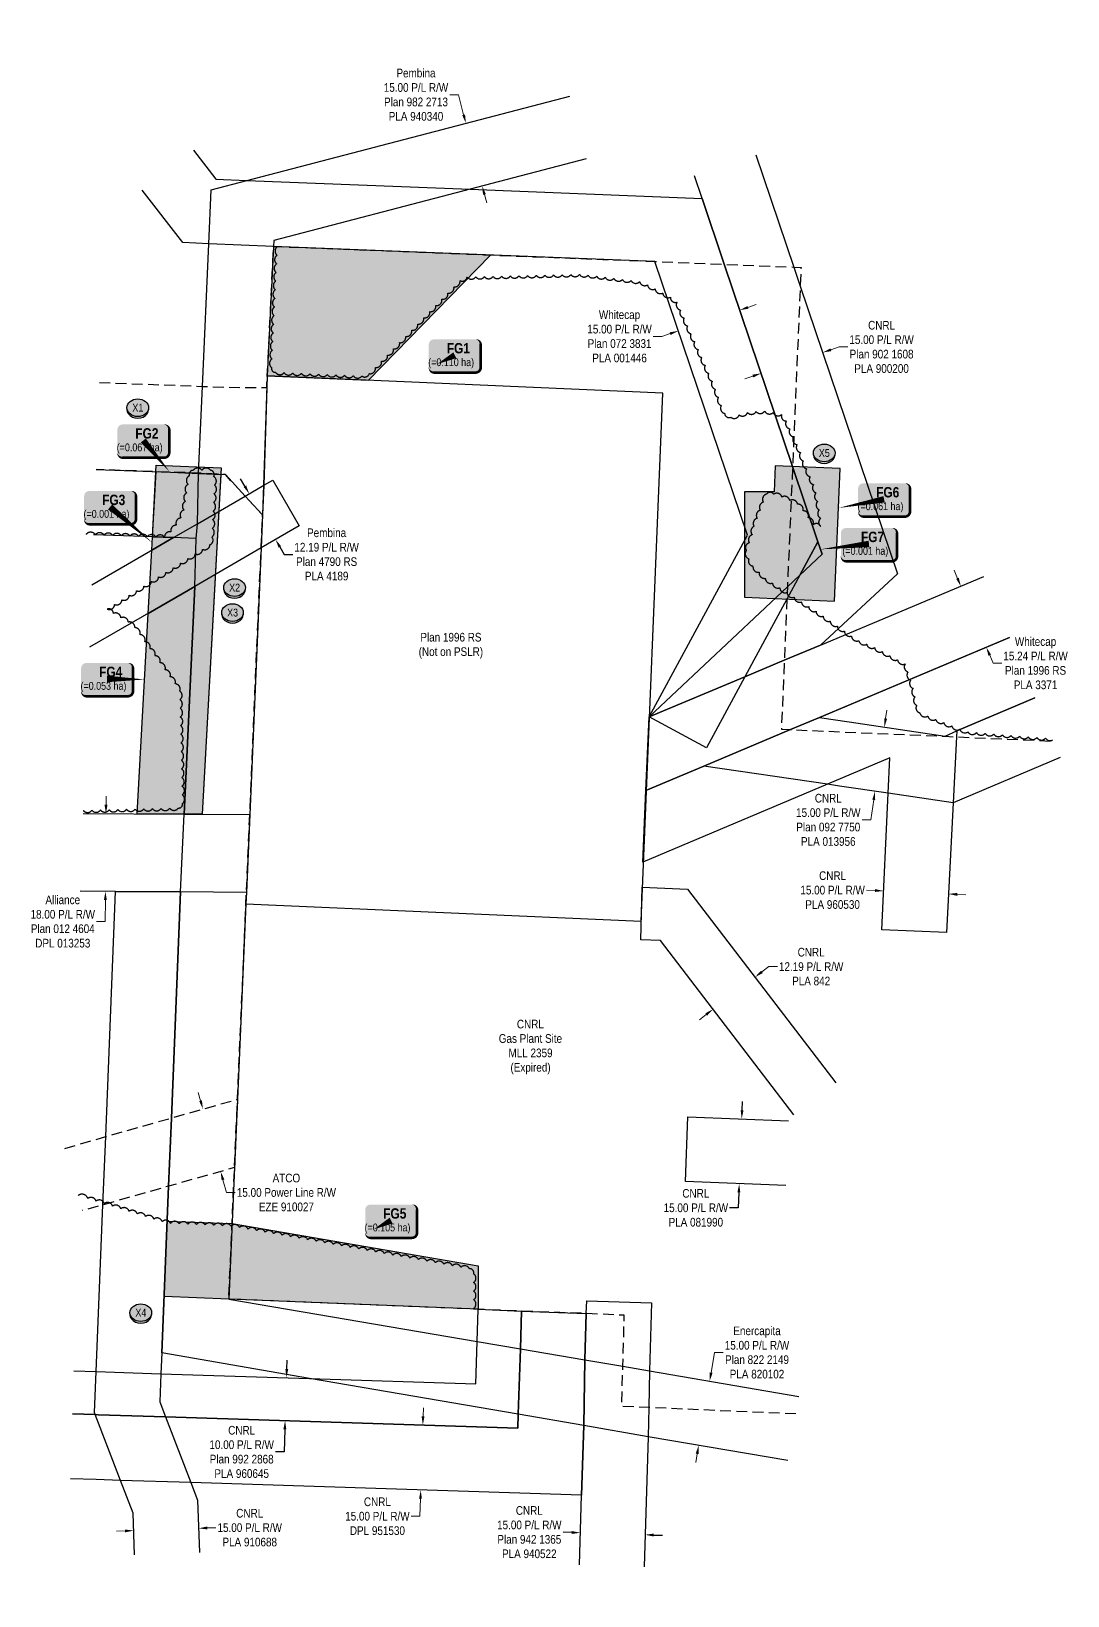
# Model space of a CAD drawing. Extents: x 316454 to 320403, y 6249647 to 6253143.
# Drawn here: x 316988 to 318186, y 6249647 to 6251455 of the extents above; entities that cross this region are included whole.
import ezdxf
from ezdxf.enums import TextEntityAlignment as Align

# ---------------------------------------------------------------- set-up
doc = ezdxf.new("R2010")
doc.units = 0
doc.header["$LTSCALE"] = 5
for name, pattern in [('0', [1, 1, 0]), ('foc-ACCESSROAD', [3.75, 2.5, -1.25]), ('foc-FLOWLINE', [3.75, 2.5, -1.25])]:
    doc.linetypes.add(name, pattern=pattern)
for name, color, linetype in [('C-RW', 13, 'Continuous'), ('C-WS', 13, 'foc-ACCESSROAD'), ('F-EZE', 190, 'foc-FLOWLINE'), ('F-RW', 190, 'Continuous'), ('P-CROSSINGS', 250, 'Continuous'), ('P-TEMP-BLOCKS', 250, 'Continuous'), ('P-TEMP-BLUE', 146, 'Continuous'), ('P-WORKAREA', 113, 'Continuous'), ('P-WORKAREA-H', 111, 'Continuous'), ('T-BUSH', 110, '0')]:
    doc.layers.add(name, color=color, linetype=linetype)
for name, color, linetype, lineweight in [('C-RW-T', 13, 'Continuous', 9), ('C-WS-T', 13, 'Continuous', 9), ('F-EZE-T', 190, 'Continuous', 9), ('F-RW-T', 190, 'Continuous', 9)]:
    doc.layers.add(name, color=color, linetype=linetype, lineweight=lineweight)
doc.layers.add('P-TEMP-BLUE-H', color=7, linetype='Continuous', true_color=0x99e6ff)
doc.styles.add('80', font='ARIALN.TTF', dxfattribs={"height": 10})
doc.styles.add('80CG', font='ARIALN.TTF', dxfattribs={"height": 10})
doc.styles.add('80L', font='ARIALN.TTF', dxfattribs={"height": 10})
doc.styles.add('BOLD', font='ARIALNB.TTF')
doc.styles.add('Crossing', font='ARIALN.TTF', dxfattribs={"height": 10})
doc.dimstyles.new('Compass 5 000', dxfattribs={"dimscale": 5, "dimtxt": 9, "dimasz": 2, "dimexe": 0.2, "dimexo": 0.0625, "dimgap": 0.5, "dimtad": 0, "dimtih": 1, "dimtoh": 1, "dimzin": 0, "dimdsep": 46, "dimtxsty": '80CG', "dimcen": 0.1, "dimse1": 1, "dimse2": 1, "dimclrd": 256, "dimclrt": 256, "dimaunit": 1, "dimadec": 4, "dimazin": 0, "dimtfac": 0.06, "dimtofl": 0, "dimtmove": 0, "dimatfit": 1, "dimfxl": 0.2, "dimtolj": 1, "dimtzin": 0, "dimlwd": -1, "dimarcsym": 0})

# ---------------------------------------------------------------- blocks, each defined once
blk = doc.blocks.new('xing2')
h = blk.add_hatch(color=50)
h.dxf.hatch_style = 1
edge = h.paths.add_edge_path()
edge.add_ellipse((0, 0), major_axis=(-12.5, 0), ratio=0.816297, start_angle=0, end_angle=360)
h = blk.add_hatch(color=250)
h.dxf.hatch_style = 1
edge = h.paths.add_edge_path()
edge.add_ellipse((0, -2), major_axis=(-12.5, 0), ratio=0.816297, start_angle=0, end_angle=180)
edge.add_line((12.5, -2), (12.5, 0))
edge.add_ellipse((0, 0), major_axis=(-12.5, 0), ratio=0.816297, start_angle=0, end_angle=180, ccw=False)
edge.add_line((-12.5, 0), (-12.5, -2))
at = {"color": 250}
blk.add_ellipse((0, 0), major_axis=(-12.5, 0), ratio=0.816297, dxfattribs=at)
blk.add_ellipse((0, -2), major_axis=(-12.5, 0), ratio=0.816297, start_param=0, end_param=3.141593, dxfattribs=at)
at = {"color": 250, "style": 'Crossing'}
blk.add_attdef('CROSSING', text='', height=9, dxfattribs=at).set_placement((0.1, 0), align=Align.MIDDLE_CENTER)
at = {"color": 250, "style": 'Crossing', "flags": 1}
for tag, p in [('OWNER', (0.1, -12.5)), ('DESCRIPTION', (0.1, -25.8)), ('LOCATION', (0.1, -39.3)), ('DWG_REF', (0.1, -52.8))]:
    blk.add_attdef(tag, text='', height=9, dxfattribs=at).set_placement(p, align=Align.MIDDLE_CENTER)
blk = doc.blocks.new('*D60')
at = {"layer": 'F-RW-T', "transparency": 16777216}
for p, q in [((317774.2, 6249904.7), (317778.2, 6249928)), ((317778.2, 6249928), (317788.2, 6249928)), ((317758.1, 6249810.9), (317756.4, 6249801))]:
    blk.add_line(p, q, dxfattribs=at)
for points in [[(317772.5, 6249905), (317775.8, 6249904.5), (317772.5, 6249894.9)], [(317756.4, 6249811.2), (317759.7, 6249810.6), (317759.7, 6249820.8)]]:
    blk.add_solid(points, dxfattribs=at)
at = {"layer": 'F-RW-T', "transparency": 16777216, "insert": (317827.2, 6249928), "char_height": 10, "attachment_point": 5, "style": '80CG'}
blk.add_mtext('\\A1;Enercapita\\P15.00 P/L R/W\\PPlan 822 2149\\PPLA 820102', dxfattribs=at)
blk = doc.blocks.new('*D61')
at = {"layer": 'C-RW', "transparency": 16777216}
for p, q in [((317613, 6249720), (317603.1, 6249720.4)), ((317707.8, 6249717.1), (317717.8, 6249716.8))]:
    blk.add_line(p, q, dxfattribs=at)
for points in [[(317613.1, 6249721.7), (317613, 6249718.4), (317623, 6249719.7)], [(317707.9, 6249718.8), (317707.8, 6249715.4), (317697.8, 6249717.4)]]:
    blk.add_solid(points, dxfattribs=at)
at = {"layer": 'C-RW', "transparency": 16777216, "insert": (317564, 6249720.4), "char_height": 10, "attachment_point": 5, "style": '80CG'}
blk.add_mtext('\\A1;CNRL\\P15.00 P/L R/W\\PPlan 942 1365\\PPLA 940522', dxfattribs=at)
blk = doc.blocks.new('*D62')
at = {"layer": 'C-RW-T', "transparency": 16777216}
for p, q in [((317441.2, 6249854.1), (317441.5, 6249864.1)), ((317438.1, 6249759.2), (317437.5, 6249738.8)), ((317437.5, 6249738.8), (317427.5, 6249738.8))]:
    blk.add_line(p, q, dxfattribs=at)
for points in [[(317439.5, 6249854.2), (317442.8, 6249854.1), (317440.9, 6249844.1)], [(317436.5, 6249759.2), (317439.8, 6249759.1), (317438.5, 6249769.2)]]:
    blk.add_solid(points, dxfattribs=at)
at = {"layer": 'C-RW-T', "transparency": 16777216, "insert": (317388.4, 6249738.8), "char_height": 10, "attachment_point": 5, "style": '80CG'}
blk.add_mtext('\\A1;CNRL\\P15.00 P/L R/W\\PDPL 951530', dxfattribs=at)
blk = doc.blocks.new('*D63')
at = {"layer": 'C-RW', "transparency": 16777216}
for p, q in [((317283.6, 6249909), (317283.9, 6249919)), ((317281.4, 6249839.2), (317280.6, 6249813.1)), ((317280.6, 6249813.1), (317270.6, 6249813.1))]:
    blk.add_line(p, q, dxfattribs=at)
for points in [[(317282, 6249909), (317285.3, 6249908.9), (317283.3, 6249899)], [(317279.7, 6249839.3), (317283.1, 6249839.2), (317281.7, 6249849.2)]]:
    blk.add_solid(points, dxfattribs=at)
at = {"layer": 'C-RW', "transparency": 16777216, "insert": (317231.5, 6249813.1), "char_height": 10, "attachment_point": 5, "style": '80CG'}
blk.add_mtext('\\A1;CNRL\\P10.00 P/L R/W\\PPlan 992 2868\\PPLA 960645', dxfattribs=at)
blk = doc.blocks.new('*D64')
at = {"layer": 'C-RW-T', "transparency": 16777216}
for p, q in [((317096.8, 6249721.8), (317086.8, 6249721.5)), ((317191.7, 6249725.3), (317201.7, 6249725.6))]:
    blk.add_line(p, q, dxfattribs=at)
for points in [[(317096.7, 6249723.5), (317096.8, 6249720.2), (317106.8, 6249722.2)], [(317191.6, 6249726.9), (317191.7, 6249723.6), (317181.7, 6249724.9)]]:
    blk.add_solid(points, dxfattribs=at)
at = {"layer": 'C-RW-T', "transparency": 16777216, "insert": (317240.8, 6249725.6), "char_height": 10, "attachment_point": 5, "style": '80CG'}
blk.add_mtext('\\A1;CNRL\\P15.00 P/L R/W\\PPLA 910688', dxfattribs=at)
blk = doc.blocks.new('*D65')
at = {"layer": 'C-RW', "transparency": 16777216}
for p, q in [((317809.9, 6250207.9), (317810.3, 6250217.9)), ((317806.2, 6250113), (317805.5, 6250095.2)), ((317805.5, 6250095.2), (317795.5, 6250095.2))]:
    blk.add_line(p, q, dxfattribs=at)
for points in [[(317808.3, 6250208), (317811.6, 6250207.9), (317809.5, 6250198)], [(317804.6, 6250113.1), (317807.9, 6250113), (317806.6, 6250123)]]:
    blk.add_solid(points, dxfattribs=at)
at = {"layer": 'C-RW', "transparency": 16777216, "insert": (317756.5, 6250095.2), "char_height": 10, "attachment_point": 5, "style": '80CG'}
blk.add_mtext('\\A1;CNRL\\P15.00 P/L R/W\\PPLA 081990', dxfattribs=at)
blk = doc.blocks.new('*D66')
at = {"layer": 'C-RW-T', "transparency": 16777216}
for p, q in [((317832.8, 6250367.8), (317840.7, 6250373.9)), ((317840.7, 6250373.9), (317850.7, 6250373.9)), ((317768.5, 6250318.7), (317760.6, 6250312.6))]:
    blk.add_line(p, q, dxfattribs=at)
for points in [[(317831.7, 6250369.1), (317833.8, 6250366.5), (317824.8, 6250361.7)], [(317767.5, 6250320), (317769.5, 6250317.3), (317776.4, 6250324.7)]]:
    blk.add_solid(points, dxfattribs=at)
at = {"layer": 'C-RW-T', "transparency": 16777216, "insert": (317889.8, 6250373.9), "char_height": 10, "attachment_point": 5, "style": '80CG'}
blk.add_mtext('\\A1;CNRL\\P12.19 P/L R/W\\PPLA 842', dxfattribs=at)
blk = doc.blocks.new('*D67')
at = {"layer": 'F-EZE-T', "transparency": 16777216}
for p, q in [((317184, 6250219), (317181.3, 6250228.6)), ((317209.9, 6250127.6), (317214.1, 6250112.9)), ((317214.1, 6250112.9), (317224.1, 6250112.9))]:
    blk.add_line(p, q, dxfattribs=at)
for points in [[(317185.6, 6250219.4), (317182.4, 6250218.5), (317186.7, 6250209.3)], [(317211.5, 6250128), (317208.3, 6250127.1), (317207.2, 6250137.2)]]:
    blk.add_solid(points, dxfattribs=at)
at = {"layer": 'F-EZE-T', "transparency": 16777216, "insert": (317283.2, 6250112.9), "char_height": 10, "attachment_point": 5, "style": '80CG'}
blk.add_mtext('\\A1;ATCO\\P15.00 Power Line R/W\\PEZE 910027', dxfattribs=at)
blk = doc.blocks.new('*D68')
at = {"layer": 'F-RW-T', "transparency": 16777216}
for p, q in [((317074.7, 6250560.9), (317074.8, 6250570.9)), ((317073.9, 6250450.9), (317073.7, 6250426)), ((317073.7, 6250426), (317063.7, 6250426))]:
    blk.add_line(p, q, dxfattribs=at)
for points in [[(317073, 6250560.9), (317076.4, 6250560.9), (317074.6, 6250550.9)], [(317072.3, 6250450.9), (317075.6, 6250450.9), (317074, 6250460.9)]]:
    blk.add_solid(points, dxfattribs=at)
at = {"layer": 'F-RW-T', "transparency": 16777216, "insert": (317024.7, 6250426), "char_height": 10, "attachment_point": 5, "style": '80CG'}
blk.add_mtext('\\A1;Alliance\\P18.00 P/L R/W\\PPlan 012 4604\\PDPL 013253', dxfattribs=at)
blk = doc.blocks.new('*D69')
at = {"layer": 'F-RW-T', "transparency": 16777216}
for p, q in [((317482.1, 6251381.4), (317472.1, 6251381.4)), ((317488.1, 6251358.2), (317482.1, 6251381.4)), ((317512.1, 6251266.2), (317514.7, 6251256.5))]:
    blk.add_line(p, q, dxfattribs=at)
for points in [[(317489.7, 6251358.6), (317486.5, 6251357.8), (317490.7, 6251348.5)], [(317513.7, 6251266.6), (317510.5, 6251265.8), (317509.6, 6251275.9)]]:
    blk.add_solid(points, dxfattribs=at)
at = {"layer": 'F-RW-T', "transparency": 16777216, "insert": (317433, 6251381.4), "char_height": 10, "attachment_point": 5, "style": '80CG'}
blk.add_mtext('\\A1;Pembina\\P15.00 P/L R/W\\PPlan 982 2713\\PPLA 940340', dxfattribs=at)
blk = doc.blocks.new('*D70')
at = {"layer": 'F-RW-T', "transparency": 16777216}
for p, q in [((317816.7, 6251135.7), (317826.2, 6251138.9)), ((317717.3, 6251102.2), (317707.3, 6251102.2)), ((317726.8, 6251105.4), (317717.3, 6251102.2))]:
    blk.add_line(p, q, dxfattribs=at)
for points in [[(317816.2, 6251137.3), (317817.3, 6251134.2), (317807.3, 6251132.5)], [(317726.3, 6251106.9), (317727.3, 6251103.8), (317736.3, 6251108.6)]]:
    blk.add_solid(points, dxfattribs=at)
at = {"layer": 'F-RW-T', "transparency": 16777216, "insert": (317668.3, 6251102.2), "char_height": 10, "attachment_point": 5, "style": '80CG'}
blk.add_mtext('\\A1;Whitecap\\P15.00 P/L R/W\\PPlan 072 3831 \\PPLA 001446', dxfattribs=at)
blk = doc.blocks.new('*D71')
at = {"layer": 'F-RW', "transparency": 16777216}
for p, q in [((317235.2, 6250929.1), (317230.3, 6250937.7)), ((317275.6, 6250858.9), (317280.6, 6250850.2)), ((317280.6, 6250850.2), (317290.6, 6250850.2))]:
    blk.add_line(p, q, dxfattribs=at)
for points in [[(317236.7, 6250929.9), (317233.8, 6250928.2), (317240.2, 6250920.4)], [(317277.1, 6250859.7), (317274.2, 6250858.1), (317270.6, 6250867.6)]]:
    blk.add_solid(points, dxfattribs=at)
at = {"layer": 'F-RW', "transparency": 16777216, "insert": (317329.7, 6250850.2), "char_height": 10, "attachment_point": 5, "style": '80CG'}
blk.add_mtext('\\A1;Pembina\\P12.19 P/L R/W\\PPlan 4790 RS\\PPLA 4189', dxfattribs=at)
blk = doc.blocks.new('*D72')
at = {"layer": 'C-RW-T', "transparency": 16777216}
for p, q in [((317963.7, 6250461.9), (317953.7, 6250462.3)), ((318058.6, 6250457.4), (318068.6, 6250456.9))]:
    blk.add_line(p, q, dxfattribs=at)
for points in [[(317963.7, 6250463.5), (317963.6, 6250460.2), (317973.6, 6250461.4)], [(318058.7, 6250459.1), (318058.6, 6250455.7), (318048.6, 6250457.9)]]:
    blk.add_solid(points, dxfattribs=at)
at = {"layer": 'C-RW-T', "transparency": 16777216, "insert": (317914.6, 6250462.3), "char_height": 10, "attachment_point": 5, "style": '80CG'}
blk.add_mtext('\\A1;CNRL\\P15.00 P/L R/W\\PPLA 960530', dxfattribs=at)
blk = doc.blocks.new('*D73')
at = {"layer": 'F-RW-T', "transparency": 16777216}
for p, q in [((318058.9, 6250822.6), (318055.1, 6250831.9)), ((318096.2, 6250733.7), (318100.1, 6250724.5)), ((318100.1, 6250724.5), (318110.1, 6250724.5))]:
    blk.add_line(p, q, dxfattribs=at)
for points in [[(318060.5, 6250823.3), (318057.4, 6250822), (318062.8, 6250813.4)], [(318097.8, 6250734.4), (318094.7, 6250733.1), (318092.3, 6250743)]]:
    blk.add_solid(points, dxfattribs=at)
at = {"layer": 'F-RW-T', "transparency": 16777216, "insert": (318149.2, 6250724.5), "char_height": 10, "attachment_point": 5, "style": '80CG'}
blk.add_mtext('\\A1;Whitecap\\P15.24 P/L R/W\\PPlan 1996 RS\\PPLA 3371', dxfattribs=at)
blk = doc.blocks.new('*D74')
at = {"layer": 'C-RW-T', "transparency": 16777216}
for p, q in [((317975.9, 6250660.5), (317977.4, 6250670.4)), ((317962.1, 6250566.7), (317958.7, 6250543.5)), ((317958.7, 6250543.5), (317948.7, 6250543.5))]:
    blk.add_line(p, q, dxfattribs=at)
for points in [[(317974.3, 6250660.8), (317977.6, 6250660.3), (317974.5, 6250650.7)], [(317960.5, 6250567), (317963.8, 6250566.5), (317963.6, 6250576.6)]]:
    blk.add_solid(points, dxfattribs=at)
at = {"layer": 'C-RW-T', "transparency": 16777216, "insert": (317909.6, 6250543.5), "char_height": 10, "attachment_point": 5, "style": '80CG'}
blk.add_mtext('\\A1;CNRL\\P15.00 P/L R/W\\PPlan 092 7750\\PPLA 013956', dxfattribs=at)
blk = doc.blocks.new('*U75')
h = blk.add_hatch(color=111)
edge = h.paths.add_edge_path()
edge.add_line((-24, -20), (24, -20))
edge.add_arc((24, -14), 6, 270, 360)
edge.add_line((30, -14), (30, 12.5))
edge.add_arc((24, 12.5), 6, 0, 90)
edge.add_line((24, 18.5), (-24, 18.5))
edge.add_arc((-24, 12.5), 6, 90, 180)
edge.add_line((-30, 12.5), (-30, -14))
edge.add_arc((-24, -14), 6, 180, 270)
at = {"color": 250, "flags": 128}
blk.add_lwpolyline([(-24, -20, 3, 3, 0), (24, -20, 3, 3, 0.414214), (30, -14, 3, 3, 0), (30, 12.5, 3, 0, 0.414214), (24, 18.5, 0, 0, 0), (-24, 18.5, 0, 0, 0.414214), (-30, 12.5, 0, 0, 0), (-30, -14, 0, 3, 0.414214)], format="xyseb", close=True, dxfattribs=at)
at = {"flags": 128}
blk.add_lwpolyline([(-20.3, -10.2, 0, 7.5, 0), (0, 0, 0, 0, 0)], format="xyseb", dxfattribs=at)
at = {"color": 250}
for tag, p, height, style in [('TEMP_AREA_W1_001', (-9.2, 2.2), 12, 'BOLD'), ('ENTER_TEXT_001', (-30.7, -12.5), 9, '80')]:
    blk.add_attdef(tag, p, '', height=height, dxfattribs=dict(at, style=style))
blk = doc.blocks.new('*U79')
h = blk.add_hatch(color=111)
edge = h.paths.add_edge_path()
edge.add_line((-24, -20), (24, -20))
edge.add_arc((24, -14), 6, 270, 360)
edge.add_line((30, -14), (30, 12.5))
edge.add_arc((24, 12.5), 6, 0, 90)
edge.add_line((24, 18.5), (-24, 18.5))
edge.add_arc((-24, 12.5), 6, 90, 180)
edge.add_line((-30, 12.5), (-30, -14))
edge.add_arc((-24, -14), 6, 180, 270)
at = {"color": 250, "flags": 128}
blk.add_lwpolyline([(-24, -20, 3, 3, 0), (24, -20, 3, 3, 0.414214), (30, -14, 3, 3, 0), (30, 12.5, 3, 0, 0.414214), (24, 18.5, 0, 0, 0), (-24, 18.5, 0, 0, 0.414214), (-30, 12.5, 0, 0, 0), (-30, -14, 0, 3, 0.414214)], format="xyseb", close=True, dxfattribs=at)
at = {"flags": 128}
blk.add_lwpolyline([(30.7, -36.6, 0, 7.5, 0), (0, 0, 0, 0, 0)], format="xyseb", dxfattribs=at)
at = {"color": 250}
for tag, p, height, style in [('TEMP_AREA_W1_001', (-9.2, 2.2), 12, 'BOLD'), ('ENTER_TEXT_001', (-30.7, -12.5), 9, '80')]:
    blk.add_attdef(tag, p, '', height=height, dxfattribs=dict(at, style=style))
blk = doc.blocks.new('*U78')
h = blk.add_hatch(color=111)
edge = h.paths.add_edge_path()
edge.add_line((-24, -20), (24, -20))
edge.add_arc((24, -14), 6, 270, 360)
edge.add_line((30, -14), (30, 12.5))
edge.add_arc((24, 12.5), 6, 0, 90)
edge.add_line((24, 18.5), (-24, 18.5))
edge.add_arc((-24, 12.5), 6, 90, 180)
edge.add_line((-30, 12.5), (-30, -14))
edge.add_arc((-24, -14), 6, 180, 270)
at = {"color": 250, "flags": 128}
blk.add_lwpolyline([(-24, -20, 3, 3, 0), (24, -20, 3, 3, 0.414214), (30, -14, 3, 3, 0), (30, 12.5, 3, 0, 0.414214), (24, 18.5, 0, 0, 0), (-24, 18.5, 0, 0, 0.414214), (-30, 12.5, 0, 0, 0), (-30, -14, 0, 3, 0.414214)], format="xyseb", close=True, dxfattribs=at)
at = {"flags": 128}
blk.add_lwpolyline([(-52.8, -10, 0, 7.5, 0), (0, 0, 0, 0, 0)], format="xyseb", dxfattribs=at)
at = {"color": 250}
for tag, p, height, style in [('TEMP_AREA_W1_001', (-9.2, 2.2), 12, 'BOLD'), ('ENTER_TEXT_001', (-30.7, -12.5), 9, '80')]:
    blk.add_attdef(tag, p, '', height=height, dxfattribs=dict(at, style=style))
blk = doc.blocks.new('*U80')
at = {"true_color": 0x99e6ff}
h = blk.add_hatch(color=141, dxfattribs=at)
edge = h.paths.add_edge_path()
edge.add_line((-24, -20), (24, -20))
edge.add_arc((24, -14), 6, 270, 360)
edge.add_line((30, -14), (30, 12.5))
edge.add_arc((24, 12.5), 6, 0, 90)
edge.add_line((24, 18.5), (-24, 18.5))
edge.add_arc((-24, 12.5), 6, 90, 180)
edge.add_line((-30, 12.5), (-30, -14))
edge.add_arc((-24, -14), 6, 180, 270)
at = {"color": 250, "flags": 128}
blk.add_lwpolyline([(-24, -20, 3, 3, 0), (24, -20, 3, 3, 0.414214), (30, -14, 3, 3, 0), (30, 12.5, 3, 0, 0.414214), (24, 18.5, 0, 0, 0), (-24, 18.5, 0, 0, 0.414214), (-30, 12.5, 0, 0, 0), (-30, -14, 0, 3, 0.414214)], format="xyseb", close=True, dxfattribs=at)
at = {"flags": 128}
blk.add_lwpolyline([(43.3, -0.6, 0, 7.5, 0), (0, 0, 0, 0, 0)], format="xyseb", dxfattribs=at)
at = {"color": 250}
for tag, p, height, style in [('TEMP_AREA_W1_001', (-9.2, 2.2), 12, 'BOLD'), ('ENTER_TEXT_001', (-30.7, -12.5), 9, '80')]:
    blk.add_attdef(tag, p, '', height=height, dxfattribs=dict(at, style=style))
blk = doc.blocks.new('*U76')
at = {"true_color": 0x99e6ff}
h = blk.add_hatch(color=141, dxfattribs=at)
edge = h.paths.add_edge_path()
edge.add_line((-24, -20), (24, -20))
edge.add_arc((24, -14), 6, 270, 360)
edge.add_line((30, -14), (30, 12.5))
edge.add_arc((24, 12.5), 6, 0, 90)
edge.add_line((24, 18.5), (-24, 18.5))
edge.add_arc((-24, 12.5), 6, 90, 180)
edge.add_line((-30, 12.5), (-30, -14))
edge.add_arc((-24, -14), 6, 180, 270)
at = {"color": 250, "flags": 128}
blk.add_lwpolyline([(-24, -20, 3, 3, 0), (24, -20, 3, 3, 0.414214), (30, -14, 3, 3, 0), (30, 12.5, 3, 0, 0.414214), (24, 18.5, 0, 0, 0), (-24, 18.5, 0, 0, 0.414214), (-30, 12.5, 0, 0, 0), (-30, -14, 0, 3, 0.414214)], format="xyseb", close=True, dxfattribs=at)
at = {"flags": 128}
blk.add_lwpolyline([(48.6, -41.2, 0, 7.5, 0), (0, 0, 0, 0, 0)], format="xyseb", dxfattribs=at)
at = {"color": 250}
for tag, p, height, style in [('TEMP_AREA_W1_001', (-9.2, 2.2), 12, 'BOLD'), ('ENTER_TEXT_001', (-30.7, -12.5), 9, '80')]:
    blk.add_attdef(tag, p, '', height=height, dxfattribs=dict(at, style=style))
blk = doc.blocks.new('*U77')
at = {"true_color": 0x99e6ff}
h = blk.add_hatch(color=141, dxfattribs=at)
edge = h.paths.add_edge_path()
edge.add_line((-26.5, -20), (26.5, -20))
edge.add_arc((26.5, -14), 6, 270, 360)
edge.add_line((32.5, -14), (32.5, 12.5))
edge.add_arc((26.5, 12.5), 6, 0, 90)
edge.add_line((26.5, 18.5), (-26.5, 18.5))
edge.add_arc((-26.5, 12.5), 6, 90, 180)
edge.add_line((-32.5, 12.5), (-32.5, -14))
edge.add_arc((-26.5, -14), 6, 180, 270)
at = {"color": 250, "flags": 128}
blk.add_lwpolyline([(-26.5, -20, 3, 3, 0), (26.5, -20, 3, 3, 0.414214), (32.5, -14, 3, 3, 0), (32.5, 12.5, 3, 0, 0.414214), (26.5, 18.5, 0, 0, 0), (-26.5, 18.5, 0, 0, 0.414214), (-32.5, 12.5, 0, 0, 0), (-32.5, -14, 0, 3, 0.414214)], format="xyseb", close=True, dxfattribs=at)
at = {"flags": 128}
blk.add_lwpolyline([(-56.1, -6.2, 0, 7.5, 0), (0, 0, 0, 0, 0)], format="xyseb", dxfattribs=at)
at = {"color": 250}
for tag, p, height, style in [('TEMP_AREA_W1_001', (-9.2, 2.2), 12, 'BOLD'), ('ENTER_TEXT_001', (-30.7, -12.5), 9, '80')]:
    blk.add_attdef(tag, p, '', height=height, dxfattribs=dict(at, style=style))
blk = doc.blocks.new('*D81')
at = {"layer": 'C-RW-T', "transparency": 16777216}
for p, q in [((317912.7, 6251086.8), (317922.1, 6251090)), ((317922.1, 6251090), (317932.1, 6251090)), ((317822.5, 6251056.3), (317813, 6251053.1))]:
    blk.add_line(p, q, dxfattribs=at)
for points in [[(317912.1, 6251088.3), (317913.2, 6251085.2), (317903.2, 6251083.6)], [(317821.9, 6251057.9), (317823, 6251054.7), (317831.9, 6251059.5)]]:
    blk.add_solid(points, dxfattribs=at)
at = {"layer": 'C-RW-T', "transparency": 16777216, "insert": (317971.2, 6251090), "char_height": 10, "attachment_point": 5, "style": '80CG'}
blk.add_mtext('\\A1;CNRL\\P15.00 P/L R/W\\PPlan 902 1608\\PPLA 900200', dxfattribs=at)

msp = doc.modelspace()

# ---------------------------------------------------------------- hatches: boundary and pattern name
at = {"layer": 'P-TEMP-BLUE-H'}
h = msp.add_hatch(color=256, dxfattribs=at)
h.dxf.hatch_style = 1
h.paths.add_polyline_path([(317152.684, 6250869.621), (317127.473, 6250855.079), (317128.329, 6250870.508)])
h = msp.add_hatch(color=256, dxfattribs=at)
h.dxf.hatch_style = 1
h.paths.add_polyline_path([(317876.641, 6250826.156), (317897.603, 6250864.93), (317902.5, 6250850.438)])
h = msp.add_hatch(color=256, dxfattribs=at)
h.dxf.hatch_style = 1
h.paths.add_polyline_path([(317123.415, 6250781.999), (317177.433, 6250813.1), (317165.068, 6250550.236), (317110.569, 6250550.617)])
at = {"layer": 'P-WORKAREA-H'}
h = msp.add_hatch(color=256, dxfattribs=at)
h.dxf.hatch_style = 1
h.paths.add_polyline_path([(317268.407, 6251206.191), (317261.07, 6251056.65), (317378.017, 6251051.531), (317519.174, 6251196.228)])
h = msp.add_hatch(color=256, dxfattribs=at)
h.dxf.hatch_style = 1
h.paths.add_polyline_path([(317152.684, 6250869.621), (317128.329, 6250870.508), (317132.832, 6250953.432), (317207.764, 6250950.284), (317185.647, 6250550.091), (317165.068, 6250550.236), (317177.433, 6250813.1), (317123.415, 6250781.999), (317127.473, 6250855.079)])
h = msp.add_hatch(color=256, dxfattribs=at)
h.dxf.hatch_style = 1
h.paths.add_polyline_path([(317847.053, 6250922.706), (317812.799, 6250922.706), (317812.799, 6250800.764), (317916.724, 6250796.332), (317923.25, 6250949.369), (317848.327, 6250952.564)])
h = msp.add_hatch(color=256, dxfattribs=at)
h.dxf.hatch_style = 1
h.paths.add_polyline_path([(317145.395, 6250079.979), (317220.372, 6250076.934), (317504.741, 6250028.002), (317504.741, 6249978.008), (317216.58, 6249989.802), (317141.856, 6249992.836)])

# ---------------------------------------------------------------- linework, layer by layer
at = {"layer": 'C-RW'}
for points in [[(317825.98, 6251311.939), (317869.802, 6251182.298), (317877.203, 6251160.405), (317989.666, 6250827.713), (317900.618, 6250745.414), (317858.765, 6250727.929), (317813.249, 6250708.91), (317702.456, 6250662.626), (317862.382, 6250812.771), (317876.641, 6250826.156), (317902.5, 6250850.438), (317897.603, 6250864.93), (317868.306, 6250951.712), (317789.385, 6251185.491), (317763.7, 6251261.576), (317754.817, 6251287.885)], [(318148.458, 6250684.546), (318058.145, 6250646.225), (318057.812, 6250639.379), (318054.097, 6250563.335), (318046.338, 6250413.486), (317971.545, 6250416.6), (317978.952, 6250574.374), (317980.864, 6250615.079), (317908.741, 6250584.689), (317695.069, 6250494.655), (317698.798, 6250577.422), (317765.92, 6250605.663), (317865.963, 6250647.757), (317899.415, 6250661.832), (318118.907, 6250754.189)], [(318177.621, 6250615.533), (318054.097, 6250563.335), (317978.952, 6250574.374), (317922.734, 6250582.634), (317908.741, 6250584.689), (317765.92, 6250605.663), (317865.963, 6250647.757), (317899.415, 6250661.832), (317933.629, 6250656.812), (318044.635, 6250640.044), (318058.145, 6250646.225), (318148.458, 6250684.546)], [(317107.778, 6249694.205), (317106.051, 6249742.223), (317091.455, 6249780.264), (317062.316, 6249856.201), (317061.371, 6249858.665), (317063.292, 6249905.938), (317071.115, 6250098.632), (317074.316, 6250177.474), (317085.821, 6250460.799), (317160.837, 6250460.271), (317150.229, 6250199), (317147.026, 6250120.158), (317139.204, 6249927.528), (317138.231, 6249903.569), (317136.913, 6249871.078), (317143.614, 6249853.608), (317172.754, 6249777.667), (317180.52, 6249757.422), (317182.708, 6249696.914)], [(317869.92, 6250202.569), (317715.796, 6250403.984), (317692.854, 6250404.986), (317694.36, 6250465.906), (317746.888, 6250463.613), (317918.245, 6250239.547)], [(317860.563, 6250120.938), (317744.466, 6250125.456), (317747.382, 6250200.37), (317863.478, 6250195.852)], [(317621.888, 6249682.608), (317624.396, 6249763.248), (317626.895, 6249843.605), (317628.315, 6249919.549), (317629.897, 6249973.165), (317630.324, 6249987.595), (317705.282, 6249985.529), (317703.092, 6249906.792), (317702.074, 6249864.42), (317701.266, 6249830.761), (317696.691, 6249680.333)], [(317036.087, 6249856.996), (317062.316, 6249856.201), (317065.788, 6249856.096), (317143.614, 6249853.608), (317550.735, 6249840.609), (317551.242, 6249856.623), (317553.624, 6249932.372), (317554.812, 6249975.926), (317629.897, 6249973.165), (317628.315, 6249919.549), (317626.895, 6249843.605), (317624.396, 6249763.248), (317172.754, 6249777.667), (317091.455, 6249780.264), (317063.453, 6249781.158), (317033.816, 6249782.056)], [(317037.596, 6249906.75), (317063.292, 6249905.938), (317138.231, 6249903.569), (317309.979, 6249898.145), (317502.364, 6249892.009), (317503.719, 6249940.885), (317504.741, 6249978.008), (317554.812, 6249975.926), (317553.624, 6249932.372), (317551.242, 6249856.623), (317550.735, 6249840.609), (317143.614, 6249853.608), (317065.788, 6249856.096), (317062.316, 6249856.201), (317036.087, 6249856.996)]]:
    msp.add_lwpolyline(points, dxfattribs=at)
at = {"layer": 'C-WS', "flags": 128}
for points in [[(317067.042, 6251048.946), (317186.214, 6251044.444), (317215.469, 6251043.356), (317260.451, 6251043.011), (317261.07, 6251056.65), (317268.407, 6251206.191), (317709.216, 6251188.678), (317789.385, 6251185.491), (317869.802, 6251182.298), (317878.123, 6251181.969), (317877.203, 6251160.405), (317868.306, 6250951.712), (317862.382, 6250812.771), (317861.78, 6250798.675), (317858.765, 6250727.929), (317855.368, 6250648.218), (317865.963, 6250647.757), (318044.635, 6250640.044), (318057.812, 6250639.379), (318169.607, 6250634.497)], [(317872.055, 6249857), (317702.074, 6249864.42), (317670.86, 6249865.785), (317672.146, 6249912.072), (317673.782, 6249970.991), (317629.897, 6249973.165), (317554.812, 6249975.926), (317504.741, 6249978.008), (317216.58, 6249989.802), (317223.194, 6250141.756), (317226.628, 6250220.664), (317236.453, 6250446.401), (317237.021, 6250459.74), (317240.846, 6250549.704), (317253.953, 6250857.976), (317255.646, 6250895.937), (317235.532, 6250917.696), (317212.614, 6250942.505), (317181.745, 6250944.218), (317063.242, 6250948.361)]]:
    msp.add_lwpolyline(points, dxfattribs=at)
at = {"layer": 'F-EZE', "flags": 128}
msp.add_lwpolyline([(317027.17, 6250163.894), (317074.316, 6250177.474), (317150.229, 6250199), (317226.628, 6250220.664), (317223.194, 6250141.756), (317147.026, 6250120.158), (317071.115, 6250098.632), (317047.539, 6250091.956)], dxfattribs=at)
at = {"layer": 'F-RW'}
for points in [[(317629.777, 6251307.277), (317495.629, 6251272.227), (317268.741, 6251212.946), (317268.407, 6251206.191), (317261.07, 6251056.65), (317260.451, 6251043.011), (317257.162, 6250930.138), (317255.646, 6250895.937), (317253.953, 6250857.976), (317177.433, 6250813.1), (317178.908, 6250868.615), (317180.321, 6250885.484), (317181.745, 6250944.218), (317186.214, 6251044.444), (317193.386, 6251209.293), (317196.1, 6251271.657), (317237.589, 6251282.48), (317610.814, 6251379.855)], [(317175.757, 6251317.352), (317201.73, 6251283.907), (317237.589, 6251282.48), (317495.629, 6251272.227), (317763.7, 6251261.576), (317789.385, 6251185.491), (317868.306, 6250951.712), (317897.603, 6250864.93), (317876.641, 6250826.156), (317861.78, 6250798.675), (317813.249, 6250708.91), (317768.734, 6250626.589), (317702.456, 6250662.626), (317816.022, 6250872.608), (317709.216, 6251188.678), (317268.407, 6251206.191), (317193.386, 6251209.293), (317163.61, 6251210.525), (317116.481, 6251271.319)], [(317063.242, 6250948.361), (317181.745, 6250944.218), (317212.614, 6250942.505), (317235.532, 6250917.696), (317255.646, 6250895.937), (317253.953, 6250857.976), (317240.846, 6250549.704), (317237.021, 6250459.74), (317236.453, 6250446.401), (317226.628, 6250220.664), (317223.194, 6250141.756), (317216.58, 6249989.802), (317503.719, 6249940.885), (317553.624, 6249932.372), (317628.315, 6249919.549), (317672.146, 6249912.072), (317703.092, 6249906.792), (317875.521, 6249877.19)], [(317058.21, 6250815.129), (317152.684, 6250869.621), (317180.321, 6250885.484), (317235.532, 6250917.696), (317257.162, 6250930.138), (317267.56, 6250936.12), (317298.138, 6250883.4), (317253.953, 6250857.976), (317177.433, 6250813.1), (317055.481, 6250742.886)], [(317862.804, 6249803.113), (317701.266, 6249830.761), (317626.895, 6249843.605), (317551.242, 6249856.623), (317309.979, 6249898.145), (317139.204, 6249927.528), (317147.026, 6250120.158), (317150.229, 6250199), (317160.837, 6250460.271), (317165.068, 6250550.232), (317177.433, 6250813.1), (317178.908, 6250868.615), (317152.684, 6250869.621), (317060.395, 6250872.982)], [(318118.907, 6250754.189), (317899.415, 6250661.832), (317865.963, 6250647.757), (317765.92, 6250605.663), (317698.798, 6250577.422), (317702.456, 6250662.626), (317813.249, 6250708.91), (317858.765, 6250727.929), (317900.618, 6250745.414), (318089.303, 6250824.544)], [(317048.235, 6250551.054), (317165.068, 6250550.236), (317240.846, 6250549.704), (317237.021, 6250459.74), (317160.837, 6250460.271), (317085.821, 6250460.799), (317044.837, 6250461.086)]]:
    msp.add_lwpolyline(points, dxfattribs=at)
at = {"layer": 'F-RW', "flags": 128}
msp.add_lwpolyline([(317236.453, 6250446.404), (317693.385, 6250426.453), (317718.4, 6251036.638), (317261.07, 6251056.648), (317255.646, 6250895.937), (317253.953, 6250857.976), (317240.846, 6250549.704), (317237.021, 6250459.74)], close=True, dxfattribs=at)
at = {"layer": 'P-TEMP-BLUE'}
for points in [[(317152.684, 6250869.621), (317127.473, 6250855.079), (317128.329, 6250870.508)], [(317876.641, 6250826.156), (317897.603, 6250864.93), (317902.5, 6250850.438)], [(317123.415, 6250781.999), (317177.433, 6250813.1), (317165.068, 6250550.236), (317110.569, 6250550.617)]]:
    msp.add_lwpolyline(points, close=True, dxfattribs=at)
at = {"layer": 'P-WORKAREA'}
for points in [[(317268.407, 6251206.191), (317261.07, 6251056.65), (317378.017, 6251051.531), (317519.174, 6251196.228)], [(317152.684, 6250869.621), (317128.329, 6250870.508), (317132.832, 6250953.432), (317207.764, 6250950.284), (317185.647, 6250550.091), (317165.068, 6250550.236), (317177.433, 6250813.1), (317123.415, 6250781.999), (317127.473, 6250855.079)], [(317152.684, 6250869.621), (317128.329, 6250870.508), (317132.517, 6250945.939), (317207.449, 6250942.791), (317185.647, 6250550.091), (317165.068, 6250550.236), (317177.433, 6250813.1), (317123.415, 6250781.999), (317127.473, 6250855.079)], [(317847.053, 6250922.706), (317812.799, 6250922.706), (317812.799, 6250800.764), (317916.724, 6250796.332), (317923.25, 6250949.369), (317848.327, 6250952.564)], [(317145.395, 6250079.979), (317220.372, 6250076.934), (317504.741, 6250028.002), (317504.741, 6249978.008), (317216.58, 6249989.802), (317141.856, 6249992.836)]]:
    msp.add_lwpolyline(points, close=True, dxfattribs=at)
at = {"layer": 'T-BUSH', "flags": 128}
for points in [[(317272.901, 6251205.97, 0.52056705), (317272.411, 6251195.983, 0.52056705), (317271.921, 6251185.997, 0.52056705), (317271.431, 6251176.01, 0.52056705), (317270.941, 6251166.023, 0.52056705), (317270.451, 6251156.036, 0.52056705), (317269.961, 6251146.049, 0.52056705), (317269.471, 6251136.062, 0.52056705), (317268.981, 6251126.075, 0.52056705), (317268.491, 6251116.089, 0.52056705), (317268.001, 6251106.102, 0.52056705), (317267.511, 6251096.115, 0.52056705), (317267.021, 6251086.128, 0.52056705), (317266.531, 6251076.141, 0.52056705), (317266.041, 6251066.154, 0.52056705), (317270.567, 6251060.738, 0.52056705), (317280.556, 6251060.301, 0.52056705), (317290.546, 6251059.864, 0.52056705), (317300.535, 6251059.427, 0.52056705), (317310.524, 6251058.989, 0.52056705), (317320.513, 6251058.552, 0.52056705), (317330.503, 6251058.115, 0.52056705), (317340.492, 6251057.678, 0.52056705), (317350.481, 6251057.24, 0.52056705), (317360.471, 6251056.803, 0.52056705), (317370.46, 6251056.366, 0.52056705), (317379.168, 6251059.161, 0.52056705), (317386.145, 6251066.324, 0.52056705), (317393.121, 6251073.486, 0.52056705), (317400.098, 6251080.649, 0.52056705), (317407.075, 6251087.811, 0.52056705), (317414.051, 6251094.974, 0.52056705), (317421.028, 6251102.137, 0.52056705), (317428.005, 6251109.299, 0.52056705), (317434.982, 6251116.462, 0.52056705), (317441.958, 6251123.624, 0.52056705), (317448.935, 6251130.787, 0.52056705), (317455.912, 6251137.95, 0.52056705), (317462.888, 6251145.112, 0.52056705), (317469.865, 6251152.275, 0.52056705), (317476.842, 6251159.437, 0.52056705), (317483.819, 6251166.6, 0.52056705), (317492.089, 6251170.795, 0.52056705), (317502.085, 6251171.031, 0.52056705), (317512.081, 6251171.268, 0.52056705), (317522.077, 6251171.504, 0.52056705), (317532.073, 6251171.741, 0.52056705), (317542.069, 6251171.977, 0.52056705), (317552.065, 6251172.214, 0.52056705), (317562.061, 6251172.45, 0.52056705), (317572.057, 6251172.687, 0.52056705), (317582.053, 6251172.923, 0.52056705), (317592.049, 6251173.16, 0.52056705), (317602.045, 6251173.396, 0.52056705), (317612.042, 6251173.633, 0.52056705), (317622.038, 6251173.869, 0.52056705), (317631.974, 6251172.944, 0.52056705), (317641.894, 6251171.69, 0.52056705), (317651.814, 6251170.437, 0.52056705), (317661.734, 6251169.183, 0.52056705), (317671.654, 6251167.929, 0.52056705), (317681.574, 6251166.675, 0.52056705), (317691.494, 6251165.422, 0.52056705), (317700.632, 6251161.734, 0.52056705), (317709.424, 6251156.973, 0.52056705), (317718.217, 6251152.212, 0.52056705), (317727.01, 6251147.452, 0.52056705), (317734.747, 6251141.712, 0.52056705), (317738.827, 6251132.584, 0.52056705), (317742.907, 6251123.455, 0.52056705), (317746.987, 6251114.327, 0.52056705), (317751.068, 6251105.199, 0.52056705), (317755.148, 6251096.07, 0.52056705), (317759.228, 6251086.942, 0.52056705), (317763.308, 6251077.813, 0.52056705), (317767.389, 6251068.685, 0.52056705), (317771.469, 6251059.556, 0.52056705), (317775.549, 6251050.428, 0.52056705), (317779.2, 6251041.125, 0.52056705), (317782.643, 6251031.737, 0.52056705), (317786.086, 6251022.35, 0.52056705), (317789.833, 6251013.124, 0.52056705), (317796.979, 6251008.736, 0.52056705), (317806.611, 6251011.417, 0.52056705), (317816.244, 6251014.099, 0.52056705), (317826.112, 6251015.357, 0.52056705), (317836.095, 6251015.922, 0.52056705), (317845.875, 6251014.196, 0.52056705), (317855.604, 6251011.889, 0.52056705), (317861.067, 6251004.408, 0.52056705), (317865.185, 6250995.296, 0.52056705), (317869.304, 6250986.185, 0.52056705), (317873.422, 6250977.074, 0.52056705), (317877.541, 6250967.962, 0.52056705), (317880.616, 6250958.456, 0.52056705), (317884.515, 6250949.256, 0.52056705), (317888.533, 6250940.1, 0.52056705), (317892.552, 6250930.945, 0.52056705), (317895.468, 6250921.45, 0.52056705), (317897.293, 6250911.619, 0.52056705), (317899.118, 6250901.788, 0.52056705), (317900.944, 6250891.957, 0.52056705), (317900.802, 6250882.716, 0.52056705), (317892.199, 6250884.513, 0.52056705), (317886.397, 6250892.656, 0.52056705), (317880.465, 6250900.705, 0.52056705), (317874.15, 6250908.312, 0.52056705), (317865.047, 6250912.448, 0.52056705), (317855.944, 6250916.584, 0.52056705), (317846.475, 6250919.749, 0.52056705), (317838.214, 6250919.969, 0.52056705), (317834.617, 6250910.639, 0.52056705), (317831.021, 6250901.309, 0.52056705), (317827.424, 6250891.98, 0.52056705), (317823.828, 6250882.65, 0.52056705), (317821.753, 6250872.949, 0.52056705), (317818.392, 6250863.707, 0.52056705), (317814.861, 6250854.762, 0.52056705), (317817.802, 6250845.206, 0.52056705), (317822.615, 6250836.776, 0.52056705), (317829.686, 6250829.707, 0.52056705), (317836.77, 6250822.653, 0.52056705), (317845.151, 6250817.201, 0.52056705), (317853.533, 6250811.749, 0.52056705), (317861.914, 6250806.296, 0.52056705), (317870.296, 6250800.844, 0.52056705), (317878.678, 6250795.392, 0.52056705), (317887.059, 6250789.94, 0.52056705), (317895.441, 6250784.488, 0.52056705), (317903.725, 6250778.892, 0.52056705), (317911.906, 6250773.143, 0.52056705), (317920.086, 6250767.393, 0.52056705), (317928.267, 6250761.644, 0.52056705), (317936.447, 6250755.894, 0.52056705), (317944.868, 6250750.57, 0.52056705), (317954.023, 6250746.55, 0.52056705), (317963.178, 6250742.53, 0.52056705), (317972.046, 6250737.922, 0.52056705), (317980.858, 6250733.195, 0.52056705), (317989.669, 6250728.469, 0.52056705), (317998.481, 6250723.743, 0.52056705), (318001.838, 6250714.509, 0.52056705), (318004.822, 6250704.966, 0.52056705), (318007.743, 6250695.406, 0.52056705), (318009.804, 6250685.622, 0.52056705), (318011.864, 6250675.838, 0.52056705), (318015.363, 6250667.251, 0.52056705), (318024.612, 6250663.452, 0.52056705), (318033.861, 6250659.652, 0.52056705), (318043.11, 6250655.853, 0.52056705), (318052.359, 6250652.054, 0.52056705), (318061.608, 6250648.254, 0.52056705), (318071.026, 6250645.159, 0.52056705), (318080.991, 6250644.329, 0.52056705), (318090.955, 6250643.499, 0.52056705), (318100.919, 6250642.669, 0.52056705), (318110.884, 6250641.839, 0.52056705), (318120.848, 6250641.009, 0.52056705), (318130.812, 6250640.179, 0.52056705), (318140.777, 6250639.349, 0.52056705), (318150.75, 6250638.639, 0.52056705), (318160.728, 6250637.991, 0.40900047), (318169.019, 6250635.889, 0.40900047)], [(317048.364, 6250554.473, 0.52056705), (317058.36, 6250554.722, 0.52056705), (317068.355, 6250554.971, 0.52056705), (317078.351, 6250555.22, 0.52056705), (317088.347, 6250555.468, 0.52056705), (317098.343, 6250555.717, 0.52056705), (317108.338, 6250555.966, 0.52056705), (317118.334, 6250556.215, 0.52056705), (317128.33, 6250556.464, 0.52056705), (317138.326, 6250556.713, 0.52056705), (317148.321, 6250556.962, 0.52056705), (317158.317, 6250557.211, 0.52056705), (317163.049, 6250562.473, 0.52056705), (317162.811, 6250572.469, 0.52056705), (317162.572, 6250582.465, 0.52056705), (317162.334, 6250592.461, 0.52056705), (317162.095, 6250602.457, 0.52056705), (317161.857, 6250612.453, 0.52056705), (317161.618, 6250622.449, 0.52056705), (317161.379, 6250632.445, 0.52056705), (317161.141, 6250642.441, 0.52056705), (317160.902, 6250652.437, 0.52056705), (317160.664, 6250662.433, 0.52056705), (317160.425, 6250672.429, 0.52056705), (317160.187, 6250682.425, 0.52056705), (317159.948, 6250692.421, 0.52056705), (317154.631, 6250700.714, 0.52056705), (317148.794, 6250708.832, 0.52056705), (317142.957, 6250716.95, 0.52056705), (317137.12, 6250725.068, 0.52056705), (317131.282, 6250733.186, 0.52056705), (317125.445, 6250741.304, 0.52056705), (317119.608, 6250749.422, 0.52056705), (317113.771, 6250757.54, 0.52056705), (317107.933, 6250765.659, 0.52056705), (317100.502, 6250772.016, 0.52056705), (317091.847, 6250777.024, 0.52056705), (317083.193, 6250782.033, 0.52056705), (317076.187, 6250787.07, 0.52056705), (317084.66, 6250792.379, 0.52056705), (317093.133, 6250797.688, 0.52056705), (317101.606, 6250802.997, 0.52056705), (317110.079, 6250808.306, 0.52056705), (317118.552, 6250813.615, 0.52056705), (317127.025, 6250818.924, 0.52056705), (317135.498, 6250824.233, 0.52056705), (317143.971, 6250829.542, 0.52056705), (317152.444, 6250834.851, 0.52056705), (317160.917, 6250840.16, 0.52056705), (317169.39, 6250845.469, 0.52056705), (317177.863, 6250850.778, 0.52056705), (317186.336, 6250856.087, 0.52056705), (317194.809, 6250861.396, 0.52056705), (317196.985, 6250870.403, 0.52056705), (317197.494, 6250880.389, 0.52056705), (317198.003, 6250890.375, 0.52056705), (317198.513, 6250900.361, 0.52056705), (317199.022, 6250910.346, 0.52056705), (317199.531, 6250920.332, 0.52056705), (317200.04, 6250930.318, 0.52056705), (317199.234, 6250940.247, 0.52056705), (317195.525, 6250947.46, 0.52056705), (317185.526, 6250947.443, 0.52056705), (317175.527, 6250947.427, 0.52056705), (317170.96, 6250941.078, 0.52056705), (317169.423, 6250931.198, 0.52056705), (317167.885, 6250921.318, 0.52056705), (317166.347, 6250911.439, 0.52056705), (317164.81, 6250901.559, 0.52056705), (317161.338, 6250892.415, 0.52056705), (317155.915, 6250884.014, 0.52056705), (317149.8, 6250876.175, 0.52056705), (317142.365, 6250869.996, 0.52056705), (317132.373, 6250870.36, 0.52056705), (317122.381, 6250870.724, 0.52056705), (317112.389, 6250871.088, 0.52056705), (317102.397, 6250871.452, 0.52056705), (317092.404, 6250871.816, 0.52056705), (317082.412, 6250872.18, 0.52056705), (317072.42, 6250872.544, 0.52056705), (317062.428, 6250872.908, 0.52056705), (317051.663, 6250873.3, 0.52056705)], [(317499.732, 6249978.938, 0.52056705), (317499.732, 6249988.936, 0.52056705), (317499.732, 6249998.935, 0.52056705), (317499.732, 6250008.934, 0.52056705), (317499.732, 6250018.933, 0.52056705), (317494.771, 6250024.782, 0.52056705), (317484.929, 6250026.548, 0.52056705), (317475.088, 6250028.315, 0.52056705), (317465.246, 6250030.081, 0.52056705), (317455.405, 6250031.847, 0.52056705), (317445.563, 6250033.614, 0.52056705), (317435.722, 6250035.38, 0.52056705), (317425.88, 6250037.146, 0.52056705), (317416.038, 6250038.913, 0.52056705), (317406.197, 6250040.679, 0.52056705), (317396.355, 6250042.446, 0.52056705), (317386.514, 6250044.212, 0.52056705), (317376.672, 6250045.978, 0.52056705), (317366.83, 6250047.745, 0.52056705), (317356.989, 6250049.511, 0.52056705), (317347.147, 6250051.277, 0.52056705), (317337.306, 6250053.044, 0.52056705), (317327.464, 6250054.81, 0.52056705), (317317.622, 6250056.577, 0.52056705), (317307.781, 6250058.343, 0.52056705), (317297.939, 6250060.109, 0.52056705), (317288.098, 6250061.876, 0.52056705), (317278.256, 6250063.642, 0.52056705), (317268.414, 6250065.409, 0.52056705), (317258.573, 6250067.175, 0.52056705), (317248.731, 6250068.941, 0.52056705), (317238.89, 6250070.708, 0.52056705), (317229.048, 6250072.474, 0.52056705), (317219.191, 6250074.102, 0.52056705), (317209.203, 6250074.557, 0.52056705), (317199.214, 6250075.013, 0.52056705), (317189.226, 6250075.469, 0.52056705), (317179.237, 6250075.924, 0.52056705), (317169.249, 6250076.38, 0.52056705), (317159.26, 6250076.836, 0.52056705), (317149.272, 6250077.291, 0.52056705), (317139.55, 6250079.263, 0.52056705), (317130.004, 6250082.239, 0.52056705), (317120.458, 6250085.214, 0.52056705), (317110.912, 6250088.19, 0.52056705), (317101.366, 6250091.165, 0.52056705), (317091.82, 6250094.141, 0.52056705), (317082.275, 6250097.117, 0.52056705), (317072.729, 6250100.092, 0.52056705), (317063.183, 6250103.068, 0.52056705), (317053.637, 6250106.043, 0.52056705), (317042.574, 6250109.492, 0.52056705)]]:
    msp.add_lwpolyline(points, format="xyb", dxfattribs=at)

# ---------------------------------------------------------------- block references
at = {"layer": 'P-CROSSINGS', "xscale": 0.999885, "yscale": 0.999885, "zscale": 0.999885}
for p, values in [((317111.361, 6251019.788), {'CROSSING': 'X1'}), ((317904.898, 6250967.501), {'CROSSING': 'X5'}), ((317223.262, 6250811.864), {'CROSSING': 'X2'}), ((317220.896, 6250783.022), {'CROSSING': 'X3'}), ((317114.844, 6249974.049), {'CROSSING': 'X4'})]:
    msp.add_blockref('xing2', p, dxfattribs=at).add_auto_attribs(values)
at = {"layer": 'P-TEMP-BLOCKS', "xscale": 0.999885, "yscale": 0.999885, "zscale": 0.999885}
for name, p, values in [('*U75', (317477.839, 6251080.372), {'TEMP_AREA_W1_001': 'FG1', 'ENTER_TEXT_001': '(=0.110 ha)'}), ('*U79', (317117.781, 6250981.942), {'TEMP_AREA_W1_001': 'FG2', 'ENTER_TEXT_001': '(=0.067 ha)'}), ('*U76', (317079.403, 6250905.098), {'TEMP_AREA_W1_001': 'FG3', 'ENTER_TEXT_001': '(=0.001 ha)'}), ('*U78', (317974.108, 6250913.929), {'TEMP_AREA_W1_001': 'FG6', 'ENTER_TEXT_001': '(=0.061 ha)'}), ('*U77', (317956.612, 6250862.321), {'TEMP_AREA_W1_001': 'FG7', 'ENTER_TEXT_001': '(=0.001 ha)'}), ('*U80', (317075.922, 6250706.351), {'TEMP_AREA_W1_001': 'FG4', 'ENTER_TEXT_001': '(=0.053 ha)'}), ('*U75', (317404.302, 6250080.493), {'TEMP_AREA_W1_001': 'FG5', 'ENTER_TEXT_001': '(=0.105 ha)'})]:
    msp.add_blockref(name, p, dxfattribs=at).add_auto_attribs(values)

# ---------------------------------------------------------------- texts
at = {"layer": 'F-RW-T', "insert": (317435.71, 6250759.585), "char_height": 9.99885, "attachment_point": 1, "style": '80L'}
msp.add_mtext_dynamic_manual_height_columns('\\pi2.33486;Plan 1996 RS\\P\\pi0.39443;(Not on PSLR)', width=73.87731, gutter_width=49.994, heights=[0], dxfattribs=at)

# ---------------------------------------------------------------- dimensions: what is measured, and where the dimension line sits
at = {"layer": 'C-RW', "color": 6}
for base, p1, p2, angle, text, picture, middle in [((317806.624, 6250123.037), (317807.326, 6250198.037), (317804.411, 6250123.124), 267.771439, 'CNRL\\P15.00 P/L R/W\\PPLA 081990', '*D65', (317756.454, 6250095.18)), ((317281.709, 6249849.199), (317228.134, 6249900.729), (317226.545, 6249850.96), 268.171266, 'CNRL\\P10.00 P/L R/W\\PPlan 992 2868\\PPLA 960645', '*D63', (317231.471, 6249813.127)), ((317623.043, 6249719.734), (317697.792, 6249716.539), (317623.016, 6249718.865), 178.218548, 'CNRL\\P15.00 P/L R/W\\PPlan 942 1365\\PPLA 940522', '*D61', (317563.967, 6249720.356))]:
    dim = msp.add_linear_dim(base=base, p1=p1, p2=p2, angle=angle, text=text, dimstyle='Compass 5 000', dxfattribs=at)
    dim.commit()
    dim.dimension.update_dxf_attribs({"geometry": picture, "text_midpoint": middle, "dimtype": 161})
at = {"layer": 'C-RW-T', "color": 6}
for base, p1, p2, angle, text, picture, middle in [((317903.179, 6251083.562), (317833.002, 6251056.288), (317904.256, 6251080.375), 18.677279, 'CNRL\\P15.00 P/L R/W\\PPlan 902 1608\\PPLA 900200', '*D81', (317971.212, 6251089.967)), ((317963.577, 6250576.633), (317972.55, 6250650.933), (317961.675, 6250576.912), 261.641991, 'CNRL\\P15.00 P/L R/W\\PPlan 092 7750\\PPLA 013956', '*D74', (317909.619, 6250543.471)), ((317973.648, 6250461.386), (318048.709, 6250459.275), (317973.714, 6250462.795), 177.312147, 'CNRL\\P15.00 P/L R/W\\PPLA 960530', '*D72', (317914.584, 6250462.323)), ((317824.813, 6250361.718), (317786.045, 6250312.18), (317834.411, 6250349.168), 37.407468, 'CNRL\\P12.19 P/L R/W\\PPLA 842', '*D66', (317889.786, 6250373.868)), ((317438.462, 6249769.184), (317440.863, 6249844.118), (317438.471, 6249769.184), 268.171429, 'CNRL\\P15.00 P/L R/W\\PDPL 951530', '*D62', (317388.406, 6249738.819)), ((317181.696, 6249724.905), (317106.77, 6249722.223), (317181.695, 6249724.932), 2.071081, 'CNRL\\P15.00 P/L R/W\\PPLA 910688', '*D64', (317240.769, 6249725.628))]:
    dim = msp.add_linear_dim(base=base, p1=p1, p2=p2, angle=angle, text=text, dimstyle='Compass 5 000', dxfattribs=at)
    dim.commit()
    dim.dimension.update_dxf_attribs({"geometry": picture, "text_midpoint": middle, "dimtype": 161})
at = {"layer": 'F-EZE-T', "color": 6}
dim = msp.add_linear_dim(base=(317186.716, 6250209.346), p1=(317177.292, 6250128.74), p2=(317156.838, 6250200.874), angle=105.831094, text='ATCO\\P15.00 Power Line R/W\\PEZE 910027', dimstyle='Compass 5 000', dxfattribs=at)
dim.commit()
dim.dimension.update_dxf_attribs({"geometry": '*D67', "text_midpoint": (317283.191, 6250112.948), "dimtype": 161})
at = {"layer": 'F-RW', "color": 6}
dim = msp.add_linear_dim(base=(317270.634, 6250867.574), p1=(317241.089, 6250920.892), p2=(317271.486, 6250868.064), angle=299.915731, text='Pembina\\P12.19 P/L R/W\\PPlan 4790 RS\\PPLA 4189', dimstyle='Compass 5 000', dxfattribs=at)
dim.commit()
dim.dimension.update_dxf_attribs({"geometry": '*D71', "text_midpoint": (317329.694, 6250850.239), "dimtype": 161})
at = {"layer": 'F-RW-T', "color": 6}
for base, p1, p2, angle, text, picture, middle in [((317490.655, 6251348.505), (317526.927, 6251280.405), (317507.98, 6251353.025), 104.622619, 'Pembina\\P15.00 P/L R/W\\PPlan 982 2713\\PPLA 940340', '*D69', (317432.989, 6251381.39)), ((317736.288, 6251108.564), (317812.775, 6251116.205), (317741.81, 6251092.225), 198.671166, 'Whitecap\\P15.00 P/L R/W\\PPlan 072 3831 \\PPLA 001446', '*D70', (317668.255, 6251102.161)), ((318062.795, 6250813.427), (318054.081, 6250726.912), (318024.529, 6250797.38), 112.752154, 'Whitecap\\P15.24 P/L R/W\\PPlan 1996 RS\\PPLA 3371', '*D73', (318149.168, 6250724.516)), ((317073.994, 6250460.882), (317084.464, 6250550.8), (317083.831, 6250460.813), 269.596754, 'Alliance\\P18.00 P/L R/W\\PPlan 012 4604\\PDPL 013253', '*D68', (317024.662, 6250425.967)), ((317772.47, 6249894.882), (317758.604, 6249820.947), (317771.33, 6249895.077), 80.258596, 'Enercapita\\P15.00 P/L R/W\\PPlan 822 2149\\PPLA 820102', '*D60', (317827.238, 6249927.977))]:
    dim = msp.add_linear_dim(base=base, p1=p1, p2=p2, angle=angle, text=text, dimstyle='Compass 5 000', dxfattribs=at)
    dim.commit()
    dim.dimension.update_dxf_attribs({"geometry": picture, "text_midpoint": middle, "dimtype": 161})

# ---------------------------------------------------------------- next in the draw order: texts
at = {"layer": 'C-WS-T', "insert": (317528, 6250312.552), "char_height": 9.99885, "attachment_point": 1, "style": '80L', "bg_fill": 3, "box_fill_scale": 1, "bg_fill_color": 256, "bg_fill_transparency": 0}
msp.add_mtext_dynamic_manual_height_columns('\\pi21.62323;CNRL\\P\\pi0.67066;Gas Plant Site\\P\\pi11.9313;MLL 2359\\P\\pi14.18207;(Expired)', width=73.4408, gutter_width=49.994, heights=[0], dxfattribs=at)

doc.saveas('drawing.dxf')
